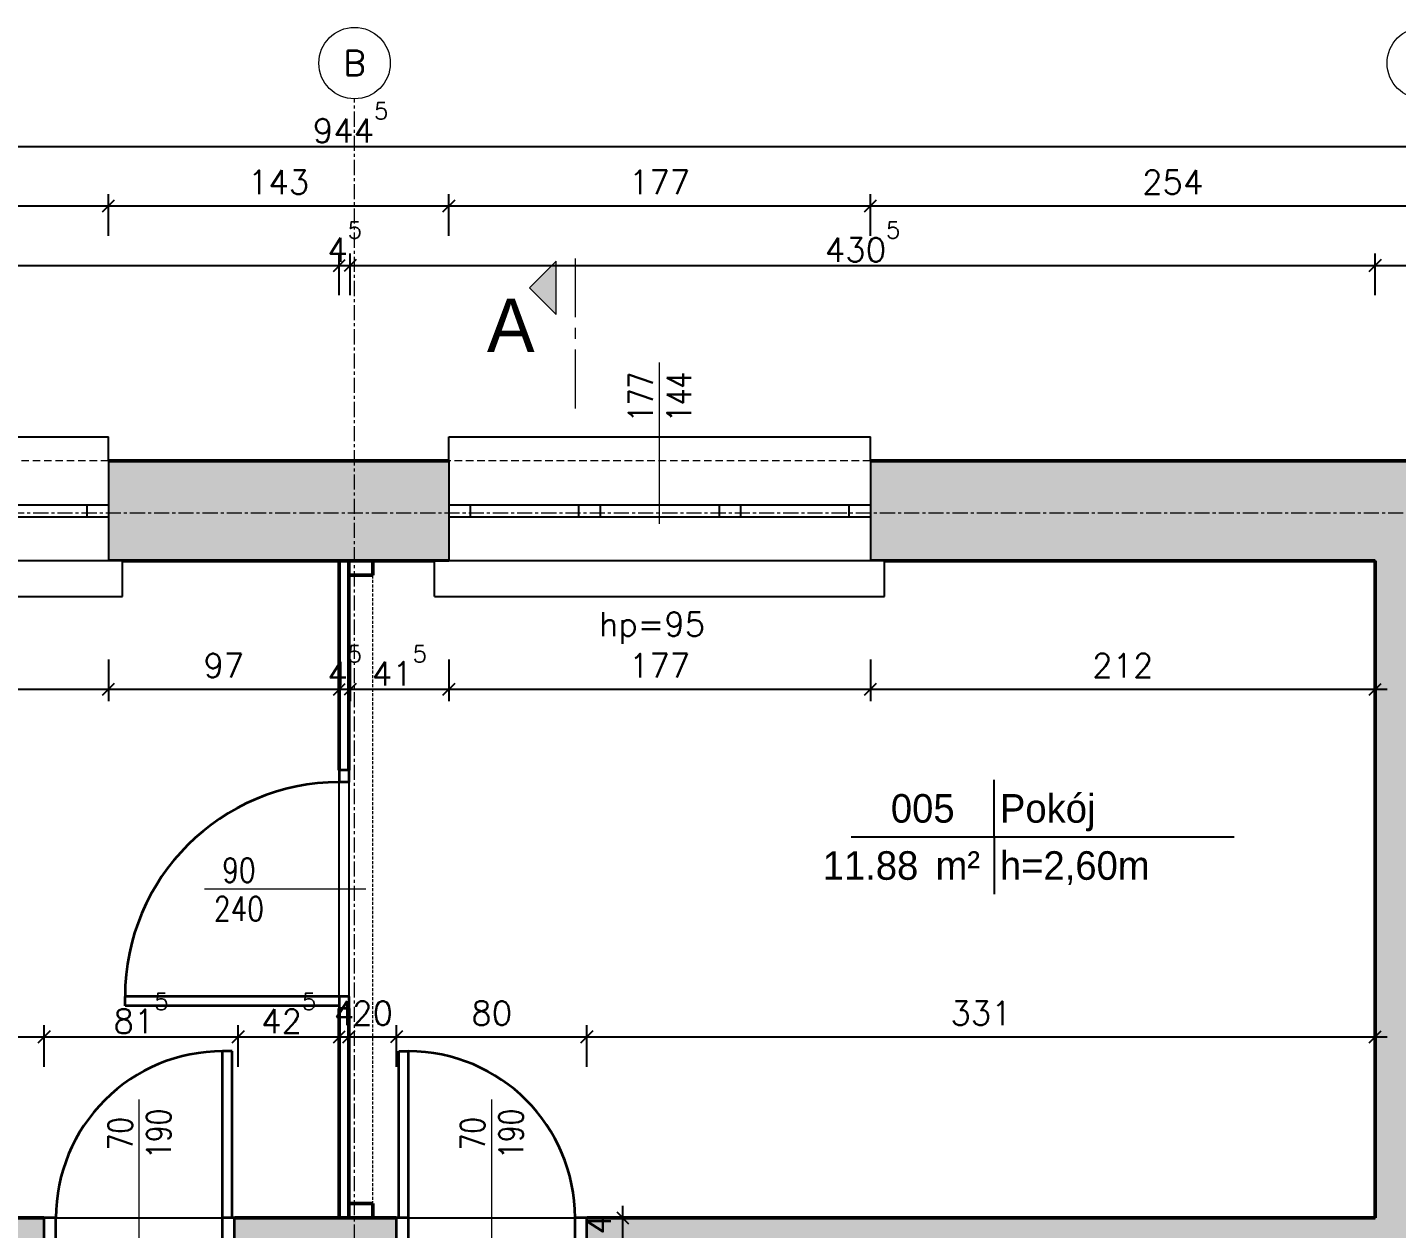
# Model space of a CAD drawing. Header units: centimetres. Extents: x -278 to 1468, y -923 to 500.
# Drawn here: x 294 to 869, y -5 to 500 of the extents above; entities that cross this region are included whole.
import ezdxf
from ezdxf.enums import TextEntityAlignment as Align

# ---------------------------------------------------------------- set-up
doc = ezdxf.new("R2010")
doc.units = ezdxf.units.CM
doc.header["$LTSCALE"] = 0.1
for name, pattern in [('CENTERX2', [101.6, 63.5, -12.7, 12.7, -12.7]), ('HIDDEN', [9.525, 6.35, -3.175]), ('HIDDENX2', [19.05, 12.7, -6.35])]:
    doc.linetypes.add(name, pattern=pattern)
for name, color, linetype, lineweight in [('2DA_DESC', 7, 'Continuous', 9), ('2DA_DIM_5', 7, 'Continuous', 5), ('2DA_DOOR', 7, 'Continuous', 35), ('2DA_HIDDE', 253, 'HIDDEN', 9), ('2DA_OPIS_STOLARKI', 113, 'Continuous', 9), ('2DA_OŚIE', 7, 'Continuous', 0), ('2DA_PARAPET', 153, 'Continuous', 9), ('2DA_POMIESZCZENIA', 7, 'Continuous', 25), ('2DA_WAL_ISTN', 31, 'Continuous', 50), ('2DA_WAL_ISTN_NIEWIDOCZNE', 7, 'HIDDENX2', 9), ('2DA_WIN', 7, 'Continuous', 25), ('CP_DOORON', 253, 'Continuous', 35), ('CP_DOORSILL', 252, 'Continuous', 25), ('CP_TEXTNORM', 7, 'Continuous', 9)]:
    doc.layers.add(name, color=color, linetype=linetype, lineweight=lineweight)
doc.layers.add('2DA_ROOM', color=1, linetype='Continuous', plot=False)
doc.layers.add('_A_AK_hatch_sciany', color=8, linetype='Continuous', lineweight=5, transparency=0.5)
doc.layers.add('CP_UCSSPEC', color=2, linetype='Continuous')
doc.layers.add('CP_WIPEOUT', color=255, linetype='Continuous')
doc.layers.get('CP_UCSSPEC').off()
doc.styles.add('CP_ATTR', font='ROMANS.SHX')
doc.styles.add('CP_ISOTXT', font='cp_isocp.shx')
doc.styles.add('CP_TXT', font='ROMANS.SHX')
doc.dimstyles.new('CP_ADIM_CM_CM_50', dxfattribs={"dimscale": 5, "dimtxt": 3, "dimasz": 1.5, "dimexe": 1.5, "dimexo": 0, "dimgap": 1.5, "dimtad": 1, "dimtxsty": 'CP_TXT', "dimblk": 'OBLIQUE', "dimcen": 2.5, "dimdle": 1.5, "dimadec": 0, "dimazin": 0, "dimtfac": 1, "dimtix": 1, "dimtmove": 2, "dimatfit": 3, "dimfxl": 1, "dimtvp": 1.5, "dimarcsym": 0})

# ---------------------------------------------------------------- blocks, each defined once
blk = doc.blocks.new('cp_ucs2d')
at = {"layer": 'Defpoints'}
blk.add_line((0, 0), (0, 0), dxfattribs=at)
blk.add_point((0, 0), dxfattribs=at)
blk = doc.blocks.new('2arch_d257a240000abn_z5rtxxo')
blk.add_wipeout([(-88.5, 52), (-88.5, 42), (-88.5, 42), (-88.5, 23.5), (-88.5, 23.5), (-88.5, 18.5), (-88.5, 0), (-94.5, 0), (-94.5, -15), (94.5, -15), (94.5, 0), (88.5, 0), (88.5, 18.5), (88.5, 23.5), (88.5, 23.5), (88.5, 42), (88.5, 42), (88.5, 52)]).dxf.layer = 'CP_WIPEOUT'
for p, q in [((-88.5, 42), (-88.5, 52)), ((-88.5, 52), (88.5, 52)), ((88.5, 42), (88.5, 52)), ((-88.5, 42), (-88.5, 23.5)), ((-88.5, 42), (-88.5, 42)), ((88.5, 42), (88.5, 42)), ((88.5, 42), (88.5, 23.5)), ((-88.5, 23.5), (88.5, 23.5)), ((-88.5, 23.5), (-88.5, 18.5)), ((-79.5, 23.5), (-79.5, 18.5)), ((-34, 23.5), (-34, 18.5)), ((-25, 23.5), (-25, 18.5)), ((25, 23.5), (25, 18.5)), ((34, 23.5), (34, 18.5)), ((79.5, 23.5), (79.5, 18.5)), ((88.5, 23.5), (88.5, 18.5)), ((-88.5, 18.5), (88.5, 18.5)), ((-88.5, 18.5), (-88.5, 0)), ((88.5, 18.5), (88.5, 0)), ((-94.5, 0), (-88.5, 0)), ((-94.5, -15), (-94.5, 0)), ((94.5, 0), (88.5, 0)), ((94.5, -15), (94.5, 0)), ((-94.5, -15), (94.5, -15))]:
    blk.add_line(p, q)
at = {"layer": '2DA_HIDDE', "ltscale": 5}
for p, q in [((88.5, 42), (-88.5, 42)), ((-88.5, 0), (88.5, 0))]:
    blk.add_line(p, q, dxfattribs=at)
at = {"layer": 'CP_UCSSPEC'}
blk.add_blockref('cp_ucs2d', (0, 21), dxfattribs=at)
at = {"linetype": 'ByBlock', "style": 'CP_ATTR', "flags": 9}
for tag, p in [('PRICE', (0.95, -0.09)), ('WEIGHT', (0.95, -0.09)), ('ARTICLE', (0.95, -0.09)), ('PRODUCER', (0.95, -0.09)), ('GROUP', (0.95, -0.09)), ('OTHER', (0.96, -0.09)), ('CHARACTER', (0.96, -0.09)), ('ORDER-NO', (0.96, -0.09)), ('PRODUCT-TYPE', (0.96, -0.09)), ('NUMBER', (0.96, -0.09)), ('NAME', (0.96, -0.09))]:
    blk.add_attdef(tag, text='', height=0.00005, dxfattribs=at).set_placement(p, align=Align.MIDDLE_LEFT)
blk = doc.blocks.new('2da_aoz01a')
blk.add_line((0, 1.261), (0, -4.388))
at = {"linetype": 'ByBlock', "style": 'CP_ATTR', "width": 0.8, "flags": 8}
blk.add_attdef('HEIGHT', text='', height=0.85, rotation=270, dxfattribs=at).set_placement((-0.68, -3.183), align=Align.MIDDLE)
blk.add_attdef('WIDTH', text='', height=0.85, rotation=270, dxfattribs=at).set_placement((0.668, -3.183), align=Align.MIDDLE_CENTER)
blk = doc.blocks.new('Parch_d070_205a_5s35pur')
at = {"layer": 'CP_DOORON'}
blk.add_line((-39, -70), (-35, -70), dxfattribs=at)
blk.add_wipeout([(-40, 18), (40, 18), (40, -4), (-40, -4)]).dxf.layer = 'CP_WIPEOUT'
for p, q in [((-40, 14), (-40, 0)), ((40, 14), (40, 0)), ((-40, 9.5), (-35, 9.5)), ((-40, 9.5), (-40, 0)), ((-35, 9.5), (-35, 0)), ((35, 9.5), (40, 9.5)), ((35, 9.5), (35, 0)), ((40, 9.5), (40, 0)), ((-40, 0), (-35, 0)), ((35, 0), (40, 0))]:
    blk.add_line(p, q)
for p, q in [((-39, 0), (-39, -70)), ((-35, 0), (-35, -70))]:
    blk.add_line(p, q, dxfattribs=at)
blk.add_arc((-35, 0), 70, 270, 0, dxfattribs=at)
at = {"layer": 'CP_DOORSILL'}
for p, q in [((-40, 14), (-40, 14)), ((40, 14), (40, 14)), ((-40, 0), (-40, 0)), ((40, 0), (40, 0))]:
    blk.add_line(p, q, dxfattribs=at)
at = {"layer": 'CP_UCSSPEC'}
blk.add_blockref('cp_ucs2d', (0, 7), dxfattribs=at)
at = {"linetype": 'ByBlock', "style": 'CP_ATTR', "flags": 9}
for tag in ['OTHER', 'PRICE', 'WEIGHT', 'CHARACTER', 'ORDER-NO', 'PRODUCT-TYPE', 'ARTICLE', 'PRODUCER', 'NUMBER', 'GROUP', 'NAME']:
    blk.add_attdef(tag, text='', height=0.00005, dxfattribs=at).set_placement((-0.16, -0.02), align=Align.MIDDLE_LEFT)
blk = doc.blocks.new('Parch_d070_205a_v26t1x')
at = {"layer": 'CP_DOORON'}
blk.add_line((39, -70), (35, -70), dxfattribs=at)
blk.add_wipeout([(-40, 18), (40, 18), (40, -4), (-40, -4)]).dxf.layer = 'CP_WIPEOUT'
for p, q in [((-40, 14), (-40, 0)), ((40, 14), (40, 0)), ((-40, 9.5), (-35, 9.5)), ((-40, 9.5), (-40, 0)), ((-35, 9.5), (-35, 0)), ((35, 9.5), (40, 9.5)), ((35, 9.5), (35, 0)), ((40, 9.5), (40, 0)), ((-40, 0), (-35, 0)), ((35, 0), (40, 0))]:
    blk.add_line(p, q)
for p, q in [((35, 0), (35, -70)), ((39, 0), (39, -70))]:
    blk.add_line(p, q, dxfattribs=at)
blk.add_arc((35, 0), 70, 180, 270, dxfattribs=at)
at = {"layer": 'CP_DOORSILL'}
for p, q in [((-40, 14), (-40, 14)), ((40, 14), (40, 14)), ((-40, 0), (-40, 0)), ((40, 0), (40, 0))]:
    blk.add_line(p, q, dxfattribs=at)
at = {"layer": 'CP_UCSSPEC'}
blk.add_blockref('cp_ucs2d', (0, 7), dxfattribs=at)
at = {"linetype": 'ByBlock', "style": 'CP_ATTR', "flags": 9}
for tag in ['OTHER', 'PRICE', 'WEIGHT', 'CHARACTER', 'ORDER-NO', 'PRODUCT-TYPE', 'ARTICLE', 'PRODUCER', 'NUMBER', 'GROUP', 'NAME']:
    blk.add_attdef(tag, text='', height=0.00005, dxfattribs=at).set_placement((-0.16, -0.02), align=Align.MIDDLE_LEFT)
blk = doc.blocks.new('2da_aoz02a')
blk.add_line((0, -1.261), (0, 4.388))
at = {"linetype": 'ByBlock', "style": 'CP_ATTR', "width": 0.8, "flags": 8}
blk.add_attdef('HEIGHT', text='', height=0.85, rotation=270, dxfattribs=at).set_placement((-0.68, 3.183), align=Align.MIDDLE)
at = {"linetype": 'ByBlock', "style": 'CP_ATTR', "width": 0.8}
blk.add_attdef('WIDTH', text='', height=0.85, rotation=270, dxfattribs=at).set_placement((0.668, 3.183), align=Align.MIDDLE_CENTER)
blk = doc.blocks.new('Parch_d090_205a_5p2hzzv')
at = {"layer": 'CP_DOORON'}
blk.add_line((49, -90), (45, -90), dxfattribs=at)
blk.add_wipeout([(-50, 8), (50, 8), (50, -4), (-50, -4)]).dxf.layer = 'CP_WIPEOUT'
for p, q in [((-50, 4), (-45, 4)), ((-50, 4), (-50, 0)), ((-50, 4), (-50, 0)), ((-50, 0), (-45, 0)), ((-45, 4), (-45, 0)), ((45, 4), (50, 4)), ((45, 4), (45, 0)), ((45, 0), (50, 0)), ((50, 4), (50, 0)), ((50, 4), (50, 0))]:
    blk.add_line(p, q)
for p, q in [((45, 0), (45, -90)), ((49, 0), (49, -90))]:
    blk.add_line(p, q, dxfattribs=at)
blk.add_arc((45, 0), 90, 180, 270, dxfattribs=at)
at = {"layer": 'CP_DOORSILL'}
for p, q in [((-50, 4), (-50, 4)), ((-50, 0), (-50, 0)), ((50, 4), (50, 4)), ((50, 0), (50, 0))]:
    blk.add_line(p, q, dxfattribs=at)
at = {"layer": 'CP_UCSSPEC'}
blk.add_blockref('cp_ucs2d', (0, 2), dxfattribs=at)
at = {"linetype": 'ByBlock', "style": 'CP_ATTR', "flags": 9}
for tag in ['OTHER', 'PRICE', 'WEIGHT', 'CHARACTER', 'ORDER-NO', 'PRODUCT-TYPE', 'ARTICLE', 'PRODUCER', 'NUMBER', 'GROUP', 'NAME']:
    blk.add_attdef(tag, text='', height=0.00005, dxfattribs=at).set_placement((-0.2, -0.02), align=Align.MIDDLE_LEFT)
blk = doc.blocks.new('2da_pok06c_6fduy4')
for p, q in [((0, 0), (0, 2)), ((-5, 0), (8.4, 0)), ((0, 0), (0, -0.5)), ((0, -0.5), (0, -2))]:
    blk.add_line(p, q)
at = {"linetype": 'ByBlock', "style": 'CP_ISOTXT'}
blk.add_attdef('NR', text='', height=1, dxfattribs=at).set_placement((-2.5, 1), align=Align.MIDDLE_CENTER)
blk.add_attdef('NAME', (0.2, 0.5), '', height=1, dxfattribs=at)
at = {"style": 'CP_ISOTXT', "flags": 1}
for tag, p in [('UNIT_HEATING', (-0.908, 0.46)), ('UNIT_HEIGHT', (-0.522, 0.455)), ('FLOOR_MAT', (-0.97, 0.229)), ('UNIT_AIR_IN', (-0.968, 0.395)), ('MAX_USERS', (-0.966, 0.186)), ('HEATING', (-0.947, 0.289)), ('AIR_IN', (-0.923, 0.346)), ('HEIGHT', (-0.697, 0.297)), ('AIR_OUT', (-0.672, 0.349)), ('TEMP', (-0.612, 0.229)), ('UNIT_AIR_OUT', (-0.607, 0.397)), ('UNIT_MAX_USERS', (-0.58, 0.188)), ('UNIT_LUX', (-0.568, 0.431)), ('LUX', (-0.45, 0.3)), ('UNIT_TEMP', (-0.431, 0.229))]:
    blk.add_attdef(tag, p, '', height=0.025, dxfattribs=at)
at = {"linetype": 'ByBlock', "style": 'CP_ISOTXT'}
blk.add_attdef('AREA', text='', height=1, dxfattribs=at).set_placement((-2.655, -1.5), align=Align.RIGHT)
blk.add_attdef('UNIT_AREA', text='', height=1, dxfattribs=at).set_placement((-2.053, -1), align=Align.MIDDLE_LEFT)
for tag, p in [('TEXT02', (0.2, -0.5)), ('TEXT06', (0.2, -0.5)), ('0', (0.7, -0.5))]:
    blk.add_attdef(tag, text='', height=1, dxfattribs=at).set_placement(p, align=Align.TOP_LEFT)
blk = doc.blocks.new('_Oblique')
at = {"color": 0, "linetype": 'ByBlock', "lineweight": -2}
blk.add_line((-0.5, -0.5), (0.5, 0.5), dxfattribs=at)
blk = doc.blocks.new('*D1887')
at = {"layer": '2DA_DIM_5', "color": 0, "lineweight": -2}
for p, q in [((-42.5, 425), (-42.5, 455)), ((902, 425), (902, 455)), ((-47.5, 450), (907, 450))]:
    blk.add_line(p, q, dxfattribs=at)
at = {"layer": 'Defpoints', "color": 0}
for p in [(902, 450), (-42.5, 425), (902, 425)]:
    blk.add_point(p, dxfattribs=at)
at = {"layer": '2DA_DIM_5', "color": 0, "lineweight": -2, "xscale": 5, "yscale": 5, "zscale": 5, "rotation": 180}
blk.add_blockref('_Oblique', (-42.5, 450), dxfattribs=at)
at = {"layer": '2DA_DIM_5', "color": 0, "lineweight": -2, "xscale": 5, "yscale": 5, "zscale": 5}
blk.add_blockref('_Oblique', (902, 450), dxfattribs=at)
at = {"layer": '2DA_DIM_5', "color": 0, "insert": (429.75, 460), "char_height": 10, "attachment_point": 5, "style": 'CP_TXT'}
blk.add_mtext('944{\\A1;{\\H0.7x;\\S5^ ;}}', dxfattribs=at)
blk = doc.blocks.new('*D1889')
at = {"layer": '2DA_DIM_5', "color": 0, "lineweight": -2}
for p, q in [((151, 412.5), (151, 430)), ((328, 412.5), (328, 430)), ((146, 425), (333, 425))]:
    blk.add_line(p, q, dxfattribs=at)
at = {"layer": 'Defpoints', "color": 0}
for p in [(328, 425), (151, 412.5), (328, 412.5)]:
    blk.add_point(p, dxfattribs=at)
at = {"layer": '2DA_DIM_5', "color": 0, "lineweight": -2, "xscale": 5, "yscale": 5, "zscale": 5, "rotation": 180}
blk.add_blockref('_Oblique', (151, 425), dxfattribs=at)
at = {"layer": '2DA_DIM_5', "color": 0, "lineweight": -2, "xscale": 5, "yscale": 5, "zscale": 5}
blk.add_blockref('_Oblique', (328, 425), dxfattribs=at)
at = {"layer": '2DA_DIM_5', "color": 0, "insert": (239.5, 435), "char_height": 10, "attachment_point": 5, "style": 'CP_TXT'}
blk.add_mtext('177', dxfattribs=at)
blk = doc.blocks.new('*D1890')
at = {"layer": '2DA_DIM_5', "color": 0, "lineweight": -2}
for p, q in [((328, 412.5), (328, 430)), ((471, 412.5), (471, 430)), ((323, 425), (476, 425))]:
    blk.add_line(p, q, dxfattribs=at)
at = {"layer": 'Defpoints', "color": 0}
for p in [(471, 425), (328, 412.5), (471, 412.5)]:
    blk.add_point(p, dxfattribs=at)
at = {"layer": '2DA_DIM_5', "color": 0, "lineweight": -2, "xscale": 5, "yscale": 5, "zscale": 5, "rotation": 180}
blk.add_blockref('_Oblique', (328, 425), dxfattribs=at)
at = {"layer": '2DA_DIM_5', "color": 0, "lineweight": -2, "xscale": 5, "yscale": 5, "zscale": 5}
blk.add_blockref('_Oblique', (471, 425), dxfattribs=at)
at = {"layer": '2DA_DIM_5', "color": 0, "insert": (399.5, 435), "char_height": 10, "attachment_point": 5, "style": 'CP_TXT'}
blk.add_mtext('143', dxfattribs=at)
blk = doc.blocks.new('*D1891')
at = {"layer": '2DA_DIM_5', "color": 0, "lineweight": -2}
for p, q in [((471, 412.5), (471, 430)), ((648, 412.5), (648, 430)), ((466, 425), (653, 425))]:
    blk.add_line(p, q, dxfattribs=at)
at = {"layer": 'Defpoints', "color": 0}
for p in [(648, 425), (471, 412.5), (648, 412.5)]:
    blk.add_point(p, dxfattribs=at)
at = {"layer": '2DA_DIM_5', "color": 0, "lineweight": -2, "xscale": 5, "yscale": 5, "zscale": 5, "rotation": 180}
blk.add_blockref('_Oblique', (471, 425), dxfattribs=at)
at = {"layer": '2DA_DIM_5', "color": 0, "lineweight": -2, "xscale": 5, "yscale": 5, "zscale": 5}
blk.add_blockref('_Oblique', (648, 425), dxfattribs=at)
at = {"layer": '2DA_DIM_5', "color": 0, "insert": (559.5, 435), "char_height": 10, "attachment_point": 5, "style": 'CP_TXT'}
blk.add_mtext('177', dxfattribs=at)
blk = doc.blocks.new('*D1892')
at = {"layer": '2DA_DIM_5', "color": 0, "lineweight": -2}
for p, q in [((648, 412.5), (648, 430)), ((902, 400), (902, 430)), ((643, 425), (907, 425))]:
    blk.add_line(p, q, dxfattribs=at)
at = {"layer": 'Defpoints', "color": 0}
for p in [(902, 425), (648, 412.5), (902, 400)]:
    blk.add_point(p, dxfattribs=at)
at = {"layer": '2DA_DIM_5', "color": 0, "lineweight": -2, "xscale": 5, "yscale": 5, "zscale": 5, "rotation": 180}
blk.add_blockref('_Oblique', (648, 425), dxfattribs=at)
at = {"layer": '2DA_DIM_5', "color": 0, "lineweight": -2, "xscale": 5, "yscale": 5, "zscale": 5}
blk.add_blockref('_Oblique', (902, 425), dxfattribs=at)
at = {"layer": '2DA_DIM_5', "color": 0, "insert": (775, 435), "char_height": 10, "attachment_point": 5, "style": 'CP_TXT'}
blk.add_mtext('254', dxfattribs=at)
blk = doc.blocks.new('*D1894')
at = {"layer": '2DA_DIM_5', "color": 0, "lineweight": -2}
for p, q in [((-1, 387.5), (-1, 405)), ((425, 387.5), (425, 405)), ((-6, 400), (430, 400))]:
    blk.add_line(p, q, dxfattribs=at)
at = {"layer": 'Defpoints', "color": 0}
for p in [(425, 400), (-1, 387.5), (425, 387.5)]:
    blk.add_point(p, dxfattribs=at)
at = {"layer": '2DA_DIM_5', "color": 0, "lineweight": -2, "xscale": 5, "yscale": 5, "zscale": 5, "rotation": 180}
blk.add_blockref('_Oblique', (-1, 400), dxfattribs=at)
at = {"layer": '2DA_DIM_5', "color": 0, "lineweight": -2, "xscale": 5, "yscale": 5, "zscale": 5}
blk.add_blockref('_Oblique', (425, 400), dxfattribs=at)
at = {"layer": '2DA_DIM_5', "color": 0, "insert": (212, 410), "char_height": 10, "attachment_point": 5, "style": 'CP_TXT'}
blk.add_mtext('426', dxfattribs=at)
blk = doc.blocks.new('*D1895')
at = {"layer": '2DA_DIM_5', "color": 0, "lineweight": -2}
for p, q in [((425, 387.5), (425, 405)), ((429.5, 387.5), (429.5, 405)), ((420, 400), (434.5, 400))]:
    blk.add_line(p, q, dxfattribs=at)
at = {"layer": 'Defpoints', "color": 0}
for p in [(429.5, 400), (425, 387.5), (429.5, 387.5)]:
    blk.add_point(p, dxfattribs=at)
at = {"layer": '2DA_DIM_5', "color": 0, "lineweight": -2, "xscale": 5, "yscale": 5, "zscale": 5}
blk.add_blockref('_Oblique', (425, 400), dxfattribs=at)
at = {"layer": '2DA_DIM_5', "color": 0, "lineweight": -2, "xscale": 5, "yscale": 5, "zscale": 5, "rotation": 180}
blk.add_blockref('_Oblique', (429.5, 400), dxfattribs=at)
at = {"layer": '2DA_DIM_5', "color": 0, "insert": (427.25, 410), "char_height": 10, "attachment_point": 5, "style": 'CP_TXT'}
blk.add_mtext('4{\\A1;{\\H0.7x;\\S5^ ;}}', dxfattribs=at)
blk = doc.blocks.new('*D1896')
at = {"layer": '2DA_DIM_5', "color": 0, "lineweight": -2}
for p, q in [((429.5, 387.5), (429.5, 405)), ((860, 387.5), (860, 405)), ((424.5, 400), (865, 400))]:
    blk.add_line(p, q, dxfattribs=at)
at = {"layer": 'Defpoints', "color": 0}
for p in [(860, 400), (429.5, 387.5), (860, 387.5)]:
    blk.add_point(p, dxfattribs=at)
at = {"layer": '2DA_DIM_5', "color": 0, "lineweight": -2, "xscale": 5, "yscale": 5, "zscale": 5, "rotation": 180}
blk.add_blockref('_Oblique', (429.5, 400), dxfattribs=at)
at = {"layer": '2DA_DIM_5', "color": 0, "lineweight": -2, "xscale": 5, "yscale": 5, "zscale": 5}
blk.add_blockref('_Oblique', (860, 400), dxfattribs=at)
at = {"layer": '2DA_DIM_5', "color": 0, "insert": (644.75, 410), "char_height": 10, "attachment_point": 5, "style": 'CP_TXT'}
blk.add_mtext('430{\\A1;{\\H0.7x;\\S5^ ;}}', dxfattribs=at)
blk = doc.blocks.new('*D1897')
at = {"layer": '2DA_DIM_5', "color": 0, "lineweight": -2}
for p, q in [((860, 387.5), (860, 405)), ((902, 375), (902, 405)), ((855, 400), (907, 400))]:
    blk.add_line(p, q, dxfattribs=at)
at = {"layer": 'Defpoints', "color": 0}
for p in [(902, 400), (860, 387.5), (902, 375)]:
    blk.add_point(p, dxfattribs=at)
at = {"layer": '2DA_DIM_5', "color": 0, "lineweight": -2, "xscale": 5, "yscale": 5, "zscale": 5, "rotation": 180}
blk.add_blockref('_Oblique', (860, 400), dxfattribs=at)
at = {"layer": '2DA_DIM_5', "color": 0, "lineweight": -2, "xscale": 5, "yscale": 5, "zscale": 5}
blk.add_blockref('_Oblique', (902, 400), dxfattribs=at)
at = {"layer": '2DA_DIM_5', "color": 0, "insert": (881, 410), "char_height": 10, "attachment_point": 5, "style": 'CP_TXT'}
blk.add_mtext('42', dxfattribs=at)
blk = doc.blocks.new('*D1899')
at = {"layer": '2DA_DIM_5', "color": 0, "lineweight": -2}
for p, q in [((151, 234.5), (151, 217)), ((328, 234.5), (328, 217)), ((146, 222), (333, 222))]:
    blk.add_line(p, q, dxfattribs=at)
at = {"layer": 'Defpoints', "color": 0}
for p in [(151, 234.5), (328, 234.5), (328, 222)]:
    blk.add_point(p, dxfattribs=at)
at = {"layer": '2DA_DIM_5', "color": 0, "lineweight": -2, "xscale": 5, "yscale": 5, "zscale": 5, "rotation": 180}
blk.add_blockref('_Oblique', (151, 222), dxfattribs=at)
at = {"layer": '2DA_DIM_5', "color": 0, "lineweight": -2, "xscale": 5, "yscale": 5, "zscale": 5}
blk.add_blockref('_Oblique', (328, 222), dxfattribs=at)
at = {"layer": '2DA_DIM_5', "color": 0, "insert": (239.5, 232), "char_height": 10, "attachment_point": 5, "style": 'CP_TXT'}
blk.add_mtext('177', dxfattribs=at)
blk = doc.blocks.new('*D1900')
at = {"layer": '2DA_DIM_5', "color": 0, "lineweight": -2}
for p, q in [((328, 234.5), (328, 217)), ((425, 234.5), (425, 217)), ((323, 222), (430, 222))]:
    blk.add_line(p, q, dxfattribs=at)
at = {"layer": 'Defpoints', "color": 0}
for p in [(328, 234.5), (425, 234.5), (425, 222)]:
    blk.add_point(p, dxfattribs=at)
at = {"layer": '2DA_DIM_5', "color": 0, "lineweight": -2, "xscale": 5, "yscale": 5, "zscale": 5, "rotation": 180}
blk.add_blockref('_Oblique', (328, 222), dxfattribs=at)
at = {"layer": '2DA_DIM_5', "color": 0, "lineweight": -2, "xscale": 5, "yscale": 5, "zscale": 5}
blk.add_blockref('_Oblique', (425, 222), dxfattribs=at)
at = {"layer": '2DA_DIM_5', "color": 0, "insert": (376.5, 232), "char_height": 10, "attachment_point": 5, "style": 'CP_TXT'}
blk.add_mtext('97', dxfattribs=at)
blk = doc.blocks.new('*D1901')
at = {"layer": '2DA_DIM_5', "color": 0, "lineweight": -2}
for p, q in [((425, 234.5), (425, 217)), ((429.5, 234.5), (429.5, 217)), ((420, 222), (434.5, 222))]:
    blk.add_line(p, q, dxfattribs=at)
at = {"layer": 'Defpoints', "color": 0}
for p in [(425, 234.5), (429.5, 234.5), (429.5, 222)]:
    blk.add_point(p, dxfattribs=at)
at = {"layer": '2DA_DIM_5', "color": 0, "lineweight": -2, "xscale": 5, "yscale": 5, "zscale": 5}
blk.add_blockref('_Oblique', (425, 222), dxfattribs=at)
at = {"layer": '2DA_DIM_5', "color": 0, "lineweight": -2, "xscale": 5, "yscale": 5, "zscale": 5, "rotation": 180}
blk.add_blockref('_Oblique', (429.5, 222), dxfattribs=at)
at = {"layer": '2DA_DIM_5', "color": 0, "insert": (427.25, 232), "char_height": 10, "attachment_point": 5, "style": 'CP_TXT'}
blk.add_mtext('4{\\A1;{\\H0.7x;\\S5^ ;}}', dxfattribs=at)
blk = doc.blocks.new('*D1902')
at = {"layer": '2DA_DIM_5', "color": 0, "lineweight": -2}
for p, q in [((429.5, 234.5), (429.5, 217)), ((471, 234.5), (471, 217)), ((424.5, 222), (476, 222))]:
    blk.add_line(p, q, dxfattribs=at)
at = {"layer": 'Defpoints', "color": 0}
for p in [(429.5, 234.5), (471, 234.5), (471, 222)]:
    blk.add_point(p, dxfattribs=at)
at = {"layer": '2DA_DIM_5', "color": 0, "lineweight": -2, "xscale": 5, "yscale": 5, "zscale": 5, "rotation": 180}
blk.add_blockref('_Oblique', (429.5, 222), dxfattribs=at)
at = {"layer": '2DA_DIM_5', "color": 0, "lineweight": -2, "xscale": 5, "yscale": 5, "zscale": 5}
blk.add_blockref('_Oblique', (471, 222), dxfattribs=at)
at = {"layer": '2DA_DIM_5', "color": 0, "insert": (450.25, 232), "char_height": 10, "attachment_point": 5, "style": 'CP_TXT'}
blk.add_mtext('41{\\A1;{\\H0.7x;\\S5^ ;}}', dxfattribs=at)
blk = doc.blocks.new('*D1903')
at = {"layer": '2DA_DIM_5', "color": 0, "lineweight": -2}
for p, q in [((471, 234.5), (471, 217)), ((648, 234.5), (648, 217)), ((466, 222), (653, 222))]:
    blk.add_line(p, q, dxfattribs=at)
at = {"layer": 'Defpoints', "color": 0}
for p in [(471, 234.5), (648, 234.5), (648, 222)]:
    blk.add_point(p, dxfattribs=at)
at = {"layer": '2DA_DIM_5', "color": 0, "lineweight": -2, "xscale": 5, "yscale": 5, "zscale": 5, "rotation": 180}
blk.add_blockref('_Oblique', (471, 222), dxfattribs=at)
at = {"layer": '2DA_DIM_5', "color": 0, "lineweight": -2, "xscale": 5, "yscale": 5, "zscale": 5}
blk.add_blockref('_Oblique', (648, 222), dxfattribs=at)
at = {"layer": '2DA_DIM_5', "color": 0, "insert": (559.5, 232), "char_height": 10, "attachment_point": 5, "style": 'CP_TXT'}
blk.add_mtext('177', dxfattribs=at)
blk = doc.blocks.new('*D1904')
at = {"layer": '2DA_DIM_5', "color": 0, "lineweight": -2}
for p, q in [((860, 247), (860, 217)), ((648, 234.5), (648, 217)), ((643, 222), (865, 222))]:
    blk.add_line(p, q, dxfattribs=at)
at = {"layer": 'Defpoints', "color": 0}
for p in [(860, 247), (648, 234.5), (860, 222)]:
    blk.add_point(p, dxfattribs=at)
at = {"layer": '2DA_DIM_5', "color": 0, "lineweight": -2, "xscale": 5, "yscale": 5, "zscale": 5, "rotation": 180}
blk.add_blockref('_Oblique', (648, 222), dxfattribs=at)
at = {"layer": '2DA_DIM_5', "color": 0, "lineweight": -2, "xscale": 5, "yscale": 5, "zscale": 5}
blk.add_blockref('_Oblique', (860, 222), dxfattribs=at)
at = {"layer": '2DA_DIM_5', "color": 0, "insert": (754, 232), "char_height": 10, "attachment_point": 5, "style": 'CP_TXT'}
blk.add_mtext('212', dxfattribs=at)
blk = doc.blocks.new('*D1905')
at = {"layer": '2DA_DIM_5', "color": 0, "lineweight": -2}
for p, q in [((-1, 51), (-1, 81)), ((301, 63.5), (301, 81)), ((-6, 76), (306, 76))]:
    blk.add_line(p, q, dxfattribs=at)
at = {"layer": 'Defpoints', "color": 0}
for p in [(301, 76), (301, 63.5), (-1, 51)]:
    blk.add_point(p, dxfattribs=at)
at = {"layer": '2DA_DIM_5', "color": 0, "lineweight": -2, "xscale": 5, "yscale": 5, "zscale": 5, "rotation": 180}
blk.add_blockref('_Oblique', (-1, 76), dxfattribs=at)
at = {"layer": '2DA_DIM_5', "color": 0, "lineweight": -2, "xscale": 5, "yscale": 5, "zscale": 5}
blk.add_blockref('_Oblique', (301, 76), dxfattribs=at)
at = {"layer": '2DA_DIM_5', "color": 0, "insert": (150, 86), "char_height": 10, "attachment_point": 5, "style": 'CP_TXT'}
blk.add_mtext('302', dxfattribs=at)
blk = doc.blocks.new('*D1906')
at = {"layer": '2DA_DIM_5', "color": 0, "lineweight": -2}
for p, q in [((301, 63.5), (301, 81)), ((382.5, 63.5), (382.5, 81)), ((296, 76), (387.5, 76))]:
    blk.add_line(p, q, dxfattribs=at)
at = {"layer": 'Defpoints', "color": 0}
for p in [(382.5, 76), (301, 63.5), (382.5, 63.5)]:
    blk.add_point(p, dxfattribs=at)
at = {"layer": '2DA_DIM_5', "color": 0, "lineweight": -2, "xscale": 5, "yscale": 5, "zscale": 5, "rotation": 180}
blk.add_blockref('_Oblique', (301, 76), dxfattribs=at)
at = {"layer": '2DA_DIM_5', "color": 0, "lineweight": -2, "xscale": 5, "yscale": 5, "zscale": 5}
blk.add_blockref('_Oblique', (382.5, 76), dxfattribs=at)
at = {"layer": '2DA_DIM_5', "color": 0, "insert": (341.75, 86), "char_height": 10, "attachment_point": 5, "style": 'CP_TXT'}
blk.add_mtext('81{\\A1;{\\H0.7x;\\S5^ ;}}', dxfattribs=at)
blk = doc.blocks.new('*D1907')
at = {"layer": '2DA_DIM_5', "color": 0, "lineweight": -2}
for p, q in [((382.5, 63.5), (382.5, 81)), ((425, 63.5), (425, 81)), ((377.5, 76), (430, 76))]:
    blk.add_line(p, q, dxfattribs=at)
at = {"layer": 'Defpoints', "color": 0}
for p in [(425, 76), (382.5, 63.5), (425, 63.5)]:
    blk.add_point(p, dxfattribs=at)
at = {"layer": '2DA_DIM_5', "color": 0, "lineweight": -2, "xscale": 5, "yscale": 5, "zscale": 5, "rotation": 180}
blk.add_blockref('_Oblique', (382.5, 76), dxfattribs=at)
at = {"layer": '2DA_DIM_5', "color": 0, "lineweight": -2, "xscale": 5, "yscale": 5, "zscale": 5}
blk.add_blockref('_Oblique', (425, 76), dxfattribs=at)
at = {"layer": '2DA_DIM_5', "color": 0, "insert": (403.75, 86), "char_height": 10, "attachment_point": 5, "style": 'CP_TXT'}
blk.add_mtext('42{\\A1;{\\H0.7x;\\S5^ ;}}', dxfattribs=at)
blk = doc.blocks.new('*D1908')
at = {"layer": '2DA_DIM_5', "color": 0, "lineweight": -2}
for p, q in [((425, 63.5), (425, 81)), ((429, 63.5), (429, 81)), ((420, 76), (434, 76))]:
    blk.add_line(p, q, dxfattribs=at)
at = {"layer": 'Defpoints', "color": 0}
for p in [(429, 76), (425, 63.5), (429, 63.5)]:
    blk.add_point(p, dxfattribs=at)
at = {"layer": '2DA_DIM_5', "color": 0, "lineweight": -2, "xscale": 5, "yscale": 5, "zscale": 5}
blk.add_blockref('_Oblique', (425, 76), dxfattribs=at)
at = {"layer": '2DA_DIM_5', "color": 0, "lineweight": -2, "xscale": 5, "yscale": 5, "zscale": 5, "rotation": 180}
blk.add_blockref('_Oblique', (429, 76), dxfattribs=at)
at = {"layer": '2DA_DIM_5', "color": 0, "insert": (427, 86), "char_height": 10, "attachment_point": 5, "style": 'CP_TXT'}
blk.add_mtext('4', dxfattribs=at)
blk = doc.blocks.new('*D1909')
at = {"layer": '2DA_DIM_5', "color": 0, "lineweight": -2}
for p, q in [((429, 63.5), (429, 81)), ((448.98, 63.5), (448.98, 81)), ((424, 76), (453.98, 76))]:
    blk.add_line(p, q, dxfattribs=at)
at = {"layer": 'Defpoints', "color": 0}
for p in [(448.98, 76), (429, 63.5), (448.98, 63.5)]:
    blk.add_point(p, dxfattribs=at)
at = {"layer": '2DA_DIM_5', "color": 0, "lineweight": -2, "xscale": 5, "yscale": 5, "zscale": 5}
blk.add_blockref('_Oblique', (429, 76), dxfattribs=at)
at = {"layer": '2DA_DIM_5', "color": 0, "lineweight": -2, "xscale": 5, "yscale": 5, "zscale": 5, "rotation": 180}
blk.add_blockref('_Oblique', (448.98, 76), dxfattribs=at)
at = {"layer": '2DA_DIM_5', "color": 0, "insert": (438.99, 86), "char_height": 10, "attachment_point": 5, "style": 'CP_TXT'}
blk.add_mtext('20', dxfattribs=at)
blk = doc.blocks.new('*D1910')
at = {"layer": '2DA_DIM_5', "color": 0, "lineweight": -2}
for p, q in [((448.98, 63.5), (448.98, 81)), ((528.98, 63.5), (528.98, 81)), ((443.98, 76), (533.98, 76))]:
    blk.add_line(p, q, dxfattribs=at)
at = {"layer": 'Defpoints', "color": 0}
for p in [(528.98, 76), (448.98, 63.5), (528.98, 63.5)]:
    blk.add_point(p, dxfattribs=at)
at = {"layer": '2DA_DIM_5', "color": 0, "lineweight": -2, "xscale": 5, "yscale": 5, "zscale": 5, "rotation": 180}
blk.add_blockref('_Oblique', (448.98, 76), dxfattribs=at)
at = {"layer": '2DA_DIM_5', "color": 0, "lineweight": -2, "xscale": 5, "yscale": 5, "zscale": 5}
blk.add_blockref('_Oblique', (528.98, 76), dxfattribs=at)
at = {"layer": '2DA_DIM_5', "color": 0, "insert": (488.98, 86), "char_height": 10, "attachment_point": 5, "style": 'CP_TXT'}
blk.add_mtext('80', dxfattribs=at)
blk = doc.blocks.new('*D1911')
at = {"layer": '2DA_DIM_5', "color": 0, "lineweight": -2}
for p, q in [((528.98, 63.5), (528.98, 81)), ((860, 51), (860, 81)), ((523.98, 76), (865, 76))]:
    blk.add_line(p, q, dxfattribs=at)
at = {"layer": 'Defpoints', "color": 0}
for p in [(860, 76), (528.98, 63.5), (860, 51)]:
    blk.add_point(p, dxfattribs=at)
at = {"layer": '2DA_DIM_5', "color": 0, "lineweight": -2, "xscale": 5, "yscale": 5, "zscale": 5, "rotation": 180}
blk.add_blockref('_Oblique', (528.98, 76), dxfattribs=at)
at = {"layer": '2DA_DIM_5', "color": 0, "lineweight": -2, "xscale": 5, "yscale": 5, "zscale": 5}
blk.add_blockref('_Oblique', (860, 76), dxfattribs=at)
at = {"layer": '2DA_DIM_5', "color": 0, "insert": (694.49, 86), "char_height": 10, "attachment_point": 5, "style": 'CP_TXT'}
blk.add_mtext('331', dxfattribs=at)
blk = doc.blocks.new('*D1992')
at = {"layer": '2DA_DIM_5', "color": 0, "lineweight": -2}
for p, q in [((544, -19), (544, 5)), ((569, 0), (539, 0)), ((556.5, -14), (539, -14))]:
    blk.add_line(p, q, dxfattribs=at)
at = {"layer": 'Defpoints', "color": 0}
for p in [(544, 0), (569, 0), (556.5, -14)]:
    blk.add_point(p, dxfattribs=at)
at = {"layer": '2DA_DIM_5', "color": 0, "lineweight": -2, "xscale": 5, "yscale": 5, "zscale": 5}
for p, rotation in [((544, 0), 270), ((544, -14), 90)]:
    blk.add_blockref('_Oblique', p, dxfattribs=dict(at, rotation=rotation))
at = {"layer": '2DA_DIM_5', "color": 0, "insert": (534, -7), "char_height": 10, "attachment_point": 5, "rotation": 90, "style": 'CP_TXT'}
blk.add_mtext('14', dxfattribs=at)
blk = doc.blocks.new('CPHS_200')
blk.add_circle((0, 0), 1)
at = {"style": 'CP_ATTR', "flags": 12}
blk.add_attdef('VAL', text='', height=0.7, dxfattribs=at).set_placement((0, 0), align=Align.MIDDLE)
at = {"linetype": 'ByBlock', "style": 'CP_ATTR', "flags": 9}
for tag, p in [('NAME', (-0.092, -0.018)), ('GROUP', (-0.092, -0.018)), ('NUMBER', (-0.092, -0.019)), ('PRODUCER', (-0.092, -0.018)), ('ARTICLE', (-0.092, -0.018)), ('CHARACTER', (-0.092, -0.018)), ('PN', (-0.092, -0.018)), ('TEMPERATURE', (-0.092, -0.018)), ('FLOW', (-0.092, -0.018)), ('VOLTAGE', (-0.092, -0.019)), ('WEIGHT', (-0.092, -0.018)), ('OTHER', (-0.092, -0.018)), ('PRODUCT-TYPE', (-0.092, -0.019)), ('ORDER-NO', (-0.092, -0.019)), ('POWER', (-0.092, -0.019)), ('DN', (-0.091, -0.019))]:
    blk.add_attdef(tag, text='', height=0.00005, dxfattribs=at).set_placement(p, align=Align.MIDDLE_LEFT)
blk = doc.blocks.new('2dcpar_pr_13_z5')
blk.add_hatch(color=256).paths.add_polyline_path([(-1.75, 0.35), (-2.25, 0.85), (-2.75, 0.35)])
for p, q in [((-2.25, 0.85), (-2.75, 0.35)), ((-2.25, 0.85), (-1.75, 0.35)), ((-1.75, 0.35), (-2.75, 0.35)), ((-2.8, 0), (-1.7, 0)), ((-1.5, 0), (-1.3, 0)), ((-1.1, 0), (0, 0))]:
    blk.add_line(p, q)
at = {"layer": 'CP_TEXTNORM', "linetype": 'ByBlock', "style": 'CP_ISOTXT', "flags": 8}
blk.add_attdef('SECT_MARK1', text='', height=1, dxfattribs=at).set_placement((-2.25, 1.2), align=Align.BOTTOM_CENTER)
blk = doc.blocks.new('A$C6728AE7A')
at = {"layer": '2DA_OŚIE', "linetype": 'CENTERX2'}
for p, q in [((431.4, -893), (431.4, 470)), ((1014, 296), (-248, 296))]:
    blk.add_line(p, q, dxfattribs=at)
at = {"layer": '2DA_DESC'}
ref = blk.add_blockref('2dcpar_pr_13_z5', (524, 340), dxfattribs=dict(at, xscale=-22.5, yscale=22.5, zscale=22.5, rotation=89.99999999999991))
ref.add_attrib('SECT_MARK1', 'A', dxfattribs={"layer": 'CP_TEXTNORM', "linetype": 'ByBlock', "height": 22.5, "style": 'CP_ISOTXT', "flags": 8}).set_placement((497, 356.88), align=Align.BOTTOM_CENTER)
at = {"layer": '2DA_OŚIE', "xscale": 15, "yscale": 15, "zscale": 15}
for p, values in [((431.4, 485), {'VAL': 'B'}), ((880, 485), {'VAL': 'C'})]:
    blk.add_blockref('CPHS_200', p, dxfattribs=at).add_auto_attribs(values)

msp = doc.modelspace()

# ---------------------------------------------------------------- hatches: boundary and pattern name
at = {"layer": '_A_AK_hatch_sciany'}
h = msp.add_hatch(color=256, dxfattribs=at)
h.paths.add_polyline_path([(291.5, -144), (301, -144), (301, -42), (301, -18), (301, -14), (301, -9.5), (301, 0), (180.5, 0), (180.5, -14.5), (180.5, -28.5), (166.5, -28.5), (166.5, -14.5), (166.5, 0), (154.5, 0), (154.5, -14.5), (154.5, -28.5), (140.5, -28.5), (140.5, -14.5), (140.5, 0), (132, 0), (-1, 0), (-1, 276), (145, 276), (151, 276), (151, 294.5), (151, 299.5), (151, 318), (-42.5, 318), (-42.5, -8.05), (-28, -8.05), (-28, -14.05), (-1, -14.05), (132, -14.05), (132, -43), (192.5, -43), (192.5, -28.5), (192.5, -14.5), (206.5, -14.5), (206.5, -28.5), (206.5, -43), (287, -43), (287, -144)])
h.paths.add_polyline_path([(232.5, -28.5), (218.5, -28.5), (218.5, -14.5), (232.5, -14.5)], flags=16)
h.paths.add_polyline_path([(258.5, -28.5), (244.5, -28.5), (244.5, -14.5), (258.5, -14.5)], flags=16)
h.paths.add_polyline_path([(328, 276), (334, 276), (465, 276), (471, 276), (471, 294.5), (471, 299.5), (471, 318), (328, 318), (328, 299.5), (328, 294.5)])
h.paths.add_polyline_path([(762.499, -318), (762.499, -336), (902, -336), (902, 318), (648, 318), (648, 299.5), (648, 294.5), (648, 276), (654, 276), (860, 276), (860, 0), (528.983, 0), (528.983, -9.5), (528.983, -14), (557.999, -14), (557.999, -64), (567.499, -64), (571.999, -64), (571.999, -14), (860, -14), (860, -295), (768.499, -295), (762.499, -295), (762.499, -313)])
h.paths.add_polyline_path([(873, 80.147), (873, 94.147), (887, 94.147), (887, 80.147)], flags=16)
h.paths.add_polyline_path([(873, -107.853), (873, -93.853), (887, -93.853), (887, -107.853)], flags=16)
msp.add_hatch(color=256, dxfattribs=at).paths.add_polyline_path([(381, 0), (381, -9.5), (381, -14), (418.983, -14), (418.983, -42), (448.983, -42), (448.983, -14), (448.983, -9.5), (448.983, 0)])

# ---------------------------------------------------------------- linework, layer by layer
at = {"layer": '2DA_WAL_ISTN'}
for p, q in [((860, 276), (-1, 276)), ((425, 276), (425, 0)), ((429, 276), (429, 0)), ((439, 276), (439, 270)), ((860, 0), (860, 276)), ((429, 270), (439, 270)), ((439, 6), (429, 6)), ((439, 6), (439, 0)), ((301, 0), (860, 0))]:
    msp.add_line(p, q, dxfattribs=at)
msp.add_lwpolyline([(902, 318), (-42.5, 318), (-42.5, -336), (902, -336)], close=True, dxfattribs=at)
msp.add_lwpolyline([(301, 0), (132, 0)], dxfattribs=at)
at = {"layer": '2DA_WAL_ISTN_NIEWIDOCZNE'}
msp.add_line((439, 0), (439, 276), dxfattribs=at)

# ---------------------------------------------------------------- block references
at = {"layer": '2DA_POMIESZCZENIA', "xscale": 12, "yscale": 12, "zscale": 12}
msp.add_blockref('2da_pok06c_6fduy4', (700, 160), dxfattribs=at).add_auto_attribs({'AREA': '11.88', 'NR': '005', 'NAME': 'Pokój', 'UNIT_AREA': 'm²', 'TEXT06': 'h=2,60m'})

# ---------------------------------------------------------------- texts
at = {"layer": '2DA_PARAPET', "style": 'CP_TXT'}
msp.add_text('hp=95', height=10, dxfattribs=at).set_placement((534.049, 244.388))

# ---------------------------------------------------------------- dimensions: what is measured, and where the dimension line sits
at = {"layer": '2DA_DIM_5'}
for base, p1, p2, text, picture, middle in [((902, 450), (-42.5, 425), (902, 425), '944{\\A1;{\\H0.7x;\\S5^ ;}}', '*D1887', (429.75, 460)), ((328, 425), (151, 412.5), (328, 412.5), '177', '*D1889', (239.5, 435)), ((471, 425), (328, 412.5), (471, 412.5), '143', '*D1890', (399.5, 435)), ((648, 425), (471, 412.5), (648, 412.5), '177', '*D1891', (559.5, 435)), ((902, 425), (648, 412.5), (902, 400), '254', '*D1892', (775, 435)), ((425, 400), (-1, 387.5), (425, 387.5), '426', '*D1894', (212, 410)), ((429.5, 400), (425, 387.5), (429.5, 387.5), '4{\\A1;{\\H0.7x;\\S5^ ;}}', '*D1895', (427.25, 410)), ((860, 400), (429.5, 387.5), (860, 387.5), '430{\\A1;{\\H0.7x;\\S5^ ;}}', '*D1896', (644.75, 410)), ((902, 400), (860, 387.5), (902, 375), '42', '*D1897', (881, 410)), ((860, 222), (648, 234.5), (860, 247), '212', '*D1904', (754, 232)), ((328, 222), (151, 234.5), (328, 234.5), '177', '*D1899', (239.5, 232)), ((425, 222), (328, 234.5), (425, 234.5), '97', '*D1900', (376.5, 232)), ((429.5, 222), (425, 234.5), (429.5, 234.5), '4{\\A1;{\\H0.7x;\\S5^ ;}}', '*D1901', (427.25, 232)), ((471, 222), (429.5, 234.5), (471, 234.5), '41{\\A1;{\\H0.7x;\\S5^ ;}}', '*D1902', (450.25, 232)), ((648, 222), (471, 234.5), (648, 234.5), '177', '*D1903', (559.5, 232))]:
    dim = msp.add_linear_dim(base=base, p1=p1, p2=p2, text=text, dimstyle='CP_ADIM_CM_CM_50', override={"dimtxt": 2, "dimasz": 1, "dimexe": 1, "dimgap": 1, "dimdle": 1, "dimtvp": 1}, dxfattribs=at)
    dim.commit()
    dim.dimension.update_dxf_attribs({"geometry": picture, "text_midpoint": middle})

# ---------------------------------------------------------------- next in the draw order: block references
at = {"layer": '2DA_DOOR'}
for name, p, rotation in [('Parch_d090_205a_5p2hzzv', (425, 138), 270), ('Parch_d070_205a_5s35pur', (341, 0), 180), ('Parch_d070_205a_v26t1x', (488.983, 0), 180)]:
    msp.add_blockref(name, p, dxfattribs=dict(at, rotation=rotation))
at = {"layer": '2DA_WIN'}
for p in [(239.5, 276), (559.5, 276)]:
    msp.add_blockref('2arch_d257a240000abn_z5rtxxo', p, dxfattribs=at)

# ---------------------------------------------------------------- next in the draw order: linework, layer by layer
at = {"layer": '2DA_ROOM'}
for points in [[(425, 0), (425, 276), (-1, 276), (-1, 0), (132, 0), (301, 0)], [(439, 6), (439, 0), (860, 0), (860, 276), (439, 276), (439, 270), (429, 270), (429, 6)]]:
    msp.add_lwpolyline(points, close=True, dxfattribs=at)

# ---------------------------------------------------------------- next in the draw order: block references
at = {"layer": '2DA_OPIS_STOLARKI', "xscale": 12, "yscale": 12, "zscale": 12}
for name, p, rotation, values in [('2da_aoz01a', (559.5, 306.595), 180, {'HEIGHT': '144', 'WIDTH': '177'}), ('2da_aoz02a', (421, 138), 90, {'WIDTH': '90', 'HEIGHT': '240'})]:
    msp.add_blockref(name, p, dxfattribs=dict(at, rotation=rotation)).add_auto_attribs(values)
at = {"layer": '2DA_OPIS_STOLARKI'}
ref = msp.add_blockref('2da_aoz02a', (341, -2.864), dxfattribs=dict(at, xscale=-12, yscale=12, zscale=12))
ref.add_attrib('WIDTH', '70', dxfattribs={"layer": '0', "linetype": 'ByBlock', "height": 10.2, "rotation": 90, "style": 'CP_ATTR', "width": 0.8}).set_placement((332.989, 35.332), align=Align.MIDDLE_CENTER)
ref.add_attrib('HEIGHT', '190', dxfattribs={"layer": '0', "linetype": 'ByBlock', "height": 10.2, "rotation": 90, "style": 'CP_ATTR', "width": 0.8, "flags": 8}).set_placement((349.156, 35.332), align=Align.MIDDLE)
ref = msp.add_blockref('2da_aoz02a', (488.983, -2.864), dxfattribs=dict(at, xscale=-12, yscale=12, zscale=12))
ref.add_attrib('WIDTH', '70', dxfattribs={"layer": '0', "linetype": 'ByBlock', "height": 10.2, "rotation": 90, "style": 'CP_ATTR', "width": 0.8}).set_placement((480.971, 35.332), align=Align.MIDDLE_CENTER)
ref.add_attrib('HEIGHT', '190', dxfattribs={"layer": '0', "linetype": 'ByBlock', "height": 10.2, "rotation": 90, "style": 'CP_ATTR', "width": 0.8, "flags": 8}).set_placement((497.138, 35.332), align=Align.MIDDLE)
at = {"layer": '2DA_OŚIE'}
msp.add_blockref('A$C6728AE7A', (0, 0), dxfattribs=at)

# ---------------------------------------------------------------- next in the draw order: dimensions: what is measured, and where the dimension line sits
at = {"layer": '2DA_DIM_5'}
for base, p1, p2, text, picture, middle in [((301, 76), (-1, 51), (301, 63.5), '302', '*D1905', (150, 86)), ((382.5, 76), (301, 63.5), (382.5, 63.5), '81{\\A1;{\\H0.7x;\\S5^ ;}}', '*D1906', (341.75, 86)), ((425, 76), (382.5, 63.5), (425, 63.5), '42{\\A1;{\\H0.7x;\\S5^ ;}}', '*D1907', (403.75, 86)), ((429, 76), (425, 63.5), (429, 63.5), '4', '*D1908', (427, 86)), ((448.983, 76), (429, 63.5), (448.983, 63.5), '20', '*D1909', (438.991, 86)), ((528.983, 76), (448.983, 63.5), (528.983, 63.5), '80', '*D1910', (488.983, 86)), ((860, 76), (528.983, 63.5), (860, 51), '331', '*D1911', (694.491, 86))]:
    dim = msp.add_linear_dim(base=base, p1=p1, p2=p2, text=text, dimstyle='CP_ADIM_CM_CM_50', override={"dimtxt": 2, "dimasz": 1, "dimexe": 1, "dimgap": 1, "dimdle": 1, "dimtvp": 1}, dxfattribs=at)
    dim.commit()
    dim.dimension.update_dxf_attribs({"geometry": picture, "text_midpoint": middle})
dim = msp.add_linear_dim(base=(544, 0), p1=(556.5, -14), p2=(569, 0), angle=90, text='14', dimstyle='CP_ADIM_CM_CM_50', override={"dimtxt": 2, "dimasz": 1, "dimexe": 1, "dimgap": 1, "dimdle": 1, "dimtvp": 1}, dxfattribs=at)
dim.commit()
dim.dimension.update_dxf_attribs({"geometry": '*D1992', "text_midpoint": (534, -7)})

doc.saveas('drawing.dxf')
